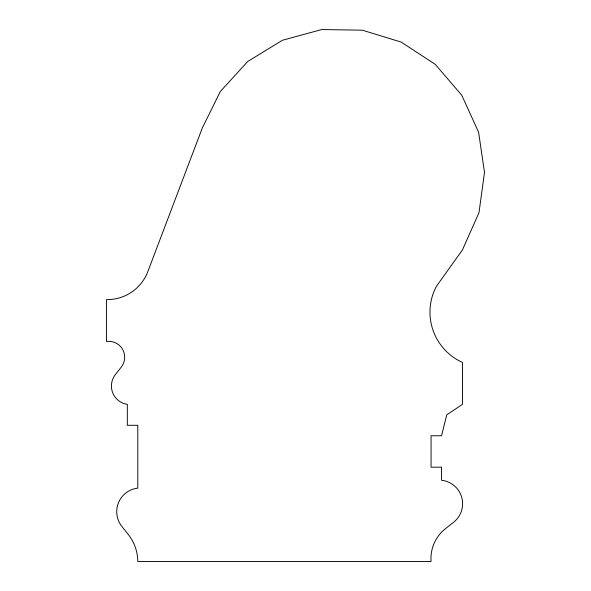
<?xml version="1.0" encoding="UTF-8"?>
<svg xmlns="http://www.w3.org/2000/svg" width="591" height="591" viewBox="0 0 591 591"><rect width="100%" height="100%" fill="white"/><g stroke="black" fill="none" stroke-linecap="round" stroke-linejoin="round"><path stroke-width="0.89" d="M484.502 172.417L478.983 212.694L462.48 249.853L436.298 286.509A55.14 55.14 0 0 0 462.48 362.446L462.48 404.34L446.766 414.816L441.536 435.759L431.061 435.759L431.061 467.185L441.536 467.185L441.536 480.276A23.581 23.581 0 0 1 453.6 522.267L445.503 528.627A38.075 38.075 0 0 0 431.061 561.45L137.792 561.45A44.214 44.214 0 0 0 128.129 534.294L121.901 526.492A23.714 23.714 0 0 1 137.792 488.129L137.792 425.291L127.316 425.291L127.316 404.34A18.513 18.513 0 0 1 115.415 374.524L121.258 367.129A15.92 15.92 0 0 0 106.498 341.495L106.498 299.6A43.394 43.394 0 0 0 147.839 271.601L202.344 127.892L220.354 91.442L247.784 61.442L282.483 40.247L321.703 29.55L362.357 30.185L401.223 42.094L435.249 64.353L461.734 95.195L478.592 132.192L484.502 172.417"/></g></svg>
